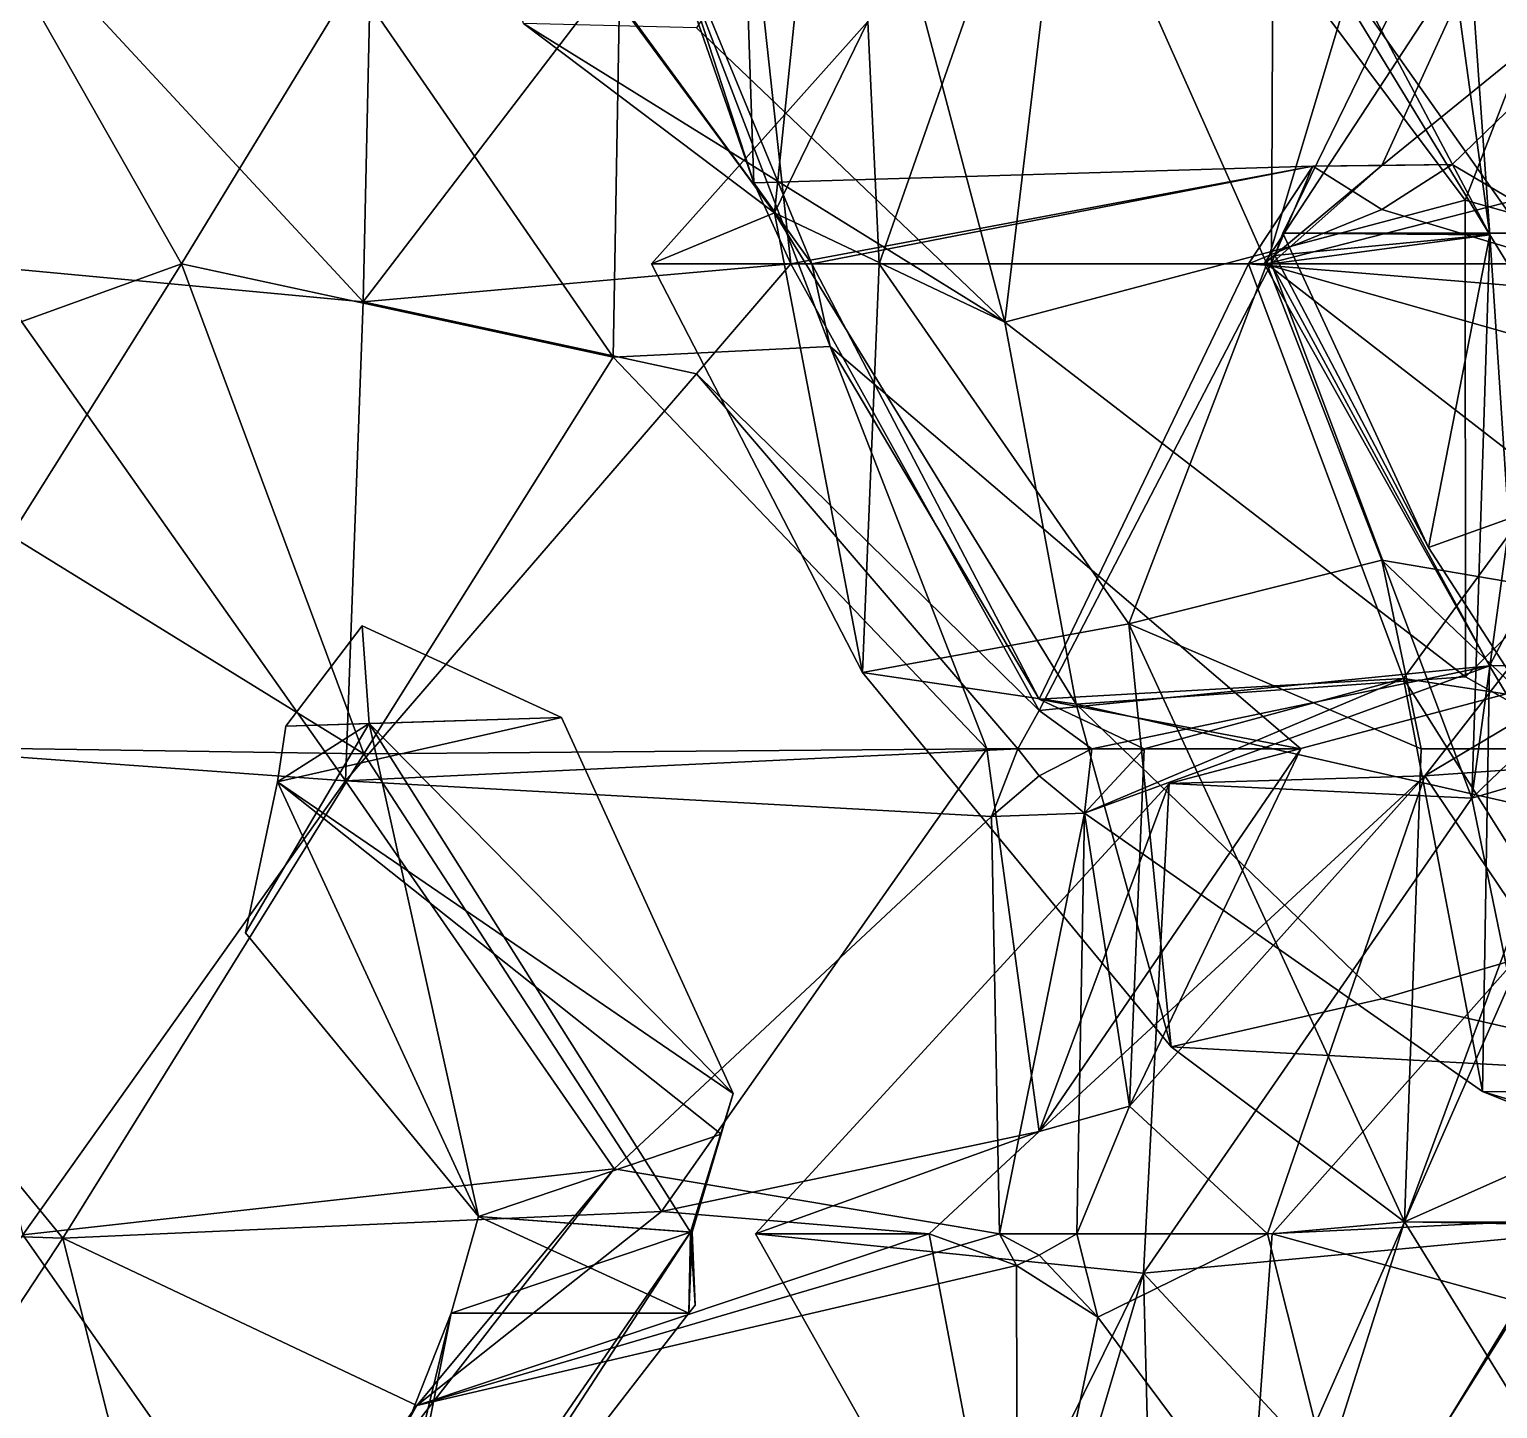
# Model space of a CAD drawing. Extents: x 290034 to 295698, y 4553723 to 4561693.
# Drawn here: x 293436.3 to 293490.3, y 4558472.9 to 4558523.5 of the extents above; entities that cross this region are included whole.
import ezdxf

# ---------------------------------------------------------------- set-up
doc = ezdxf.new("R2010")
doc.units = 0
doc.layers.add('Au_ppm_Pref_-_0_2', color=7, linetype='CONTINUOUS')

msp = doc.modelspace()

# ---------------------------------------------------------------- linework, layer by layer
at = {"layer": 'Au_ppm_Pref_-_0_2'}
for points in [[(293481.272, 4558546.799, 1929.206), (293520, 4558555.745, 1935.267), (293520, 4558516.06, 1932.731)], [(293520, 4558516.06, 1932.731), (293487.644, 4558533.766, 1929.792), (293481.272, 4558546.799, 1929.206)], [(293496.463, 4558536.332, 1843.398), (293474.946, 4558536.124, 1843.042), (293489.076, 4558517.27, 1843.418)], [(293502.965, 4558513.378, 1845.699), (293496.463, 4558536.332, 1843.398), (293489.076, 4558517.27, 1843.418)], [(293474.946, 4558536.124, 1843.042), (293466.873, 4558532.743, 1844.272), (293472.15, 4558512.787, 1845.989)], [(293489.076, 4558517.27, 1843.418), (293474.946, 4558536.124, 1843.042), (293472.15, 4558512.787, 1845.989)], [(293487.644, 4558533.766, 1929.792), (293520, 4558516.06, 1932.731), (293489.005, 4558529.664, 1929.917)], [(293449.007, 4558533.496, 1888.889), (293432.413, 4558530.952, 1894.501), (293448.561, 4558513.527, 1894.149)], [(293449.007, 4558533.496, 1888.889), (293448.561, 4558513.527, 1894.149), (293462.452, 4558531.7, 1894.523)], [(293511.671, 4558533.303, 1869.612), (293498.609, 4558519.238, 1869.45), (293486.709, 4558531.345, 1869.266)], [(293451.898, 4558532.743, 1851.332), (293463.686, 4558516.808, 1852.424), (293454.458, 4558523.759, 1847.13)], [(293451.898, 4558532.743, 1851.332), (293452.032, 4558532.743, 1853.069), (293463.686, 4558516.808, 1852.424)], [(293452.032, 4558532.743, 1853.069), (293465.323, 4558532.743, 1856.882), (293463.686, 4558516.808, 1852.424)], [(293458.099, 4558532.743, 1900.584), (293462.92, 4558517.907, 1900.584), (293458.106, 4558531.748, 1906.108)], [(293458.099, 4558532.743, 1900.584), (293462.452, 4558531.7, 1894.523), (293462.92, 4558517.907, 1900.584)], [(293466.873, 4558532.743, 1844.272), (293460.811, 4558523.596, 1844.081), (293472.15, 4558512.787, 1845.989)], [(293463.686, 4558516.808, 1852.424), (293465.323, 4558532.743, 1856.882), (293467.108, 4558523.837, 1859.009)], [(293473.805, 4558532.829, 1864.567), (293467.53, 4558514.925, 1861.781), (293467.108, 4558523.837, 1859.009)], [(293473.805, 4558532.829, 1864.567), (293481.778, 4558514.925, 1866.705), (293467.53, 4558514.925, 1861.781)], [(293473.805, 4558532.829, 1864.567), (293486.709, 4558531.345, 1869.266), (293481.778, 4558514.925, 1866.705)], [(293487.826, 4558531.655, 1929.809), (293489.978, 4558515.991, 1924.333), (293481.098, 4558532.743, 1924.341)], [(293489.978, 4558515.991, 1924.333), (293482.011, 4558529.056, 1918.251), (293481.098, 4558532.743, 1924.341)], [(293498.634, 4558532.37, 1912.158), (293482.011, 4558529.056, 1918.251), (293491.999, 4558514.925, 1913.344)], [(293448.212, 4558525.326, 1909.99), (293458.106, 4558531.748, 1906.108), (293457.747, 4558511.496, 1909.875)], [(293448.561, 4558513.527, 1894.149), (293464.276, 4558514.925, 1898.95), (293462.452, 4558531.7, 1894.523)], [(293458.106, 4558531.748, 1906.108), (293465.725, 4558511.885, 1906.523), (293457.747, 4558511.496, 1909.875)], [(293462.92, 4558517.907, 1900.584), (293465.051, 4558514.925, 1902.583), (293458.106, 4558531.748, 1906.108)], [(293458.106, 4558531.748, 1906.108), (293465.051, 4558514.925, 1902.583), (293465.725, 4558511.885, 1906.523)], [(293462.92, 4558517.907, 1900.584), (293462.452, 4558531.7, 1894.523), (293464.276, 4558514.925, 1898.95)], [(293489.978, 4558515.991, 1924.333), (293487.826, 4558531.655, 1929.809), (293489.005, 4558529.664, 1929.917)], [(293432.413, 4558530.952, 1894.501), (293434.558, 4558514.842, 1900.584), (293448.561, 4558513.527, 1894.149)], [(293486.709, 4558531.345, 1869.266), (293498.609, 4558519.238, 1869.45), (293481.778, 4558514.925, 1866.705)], [(293501.739, 4558531.333, 1899.878), (293488.596, 4558518.583, 1900.584), (293486.009, 4558518.541, 1899.378)], [(293501.739, 4558531.333, 1899.878), (293486.009, 4558518.541, 1899.378), (293490.553, 4558528.489, 1894.645)], [(293488.596, 4558518.583, 1900.584), (293501.739, 4558531.333, 1899.878), (293497.016, 4558513.612, 1905.073)], [(293430.754, 4558510.907, 1906.523), (293433.12, 4558530.323, 1907.215), (293441.88, 4558514.925, 1909.508)], [(293448.212, 4558525.326, 1909.99), (293441.88, 4558514.925, 1909.508), (293433.12, 4558530.323, 1907.215)], [(293489.005, 4558529.664, 1929.917), (293520, 4558516.06, 1932.731), (293482.366, 4558516.06, 1929.326)], [(293489.005, 4558529.664, 1929.917), (293482.366, 4558516.06, 1929.326), (293489.978, 4558515.991, 1924.333)], [(293481.954, 4558514.925, 1918.402), (293482.011, 4558529.056, 1918.251), (293489.978, 4558515.991, 1924.333)], [(293491.999, 4558514.925, 1913.344), (293482.011, 4558529.056, 1918.251), (293481.954, 4558514.925, 1918.402)], [(293486.009, 4558518.541, 1899.378), (293481.683, 4558514.925, 1894.645), (293490.553, 4558528.489, 1894.645)], [(293490.553, 4558528.489, 1894.645), (293481.683, 4558514.925, 1894.645), (293495.661, 4558510.958, 1891.933)], [(293448.212, 4558525.326, 1909.99), (293457.747, 4558511.496, 1909.875), (293441.88, 4558514.925, 1909.508)], [(293467.108, 4558523.837, 1859.009), (293467.53, 4558514.925, 1861.781), (293459.165, 4558514.925, 1859.009)], [(293467.108, 4558523.837, 1859.009), (293459.165, 4558514.925, 1859.009), (293463.686, 4558516.808, 1852.424)], [(293472.15, 4558512.787, 1845.989), (293454.458, 4558523.759, 1847.13), (293463.686, 4558516.808, 1852.424)], [(293460.811, 4558523.596, 1844.081), (293454.458, 4558523.759, 1847.13), (293472.15, 4558512.787, 1845.989)], [(293498.609, 4558519.238, 1869.45), (293505.286, 4558514.925, 1867.739), (293481.778, 4558514.925, 1866.705)], [(293483.471, 4558518.515, 1900.584), (293465.051, 4558514.925, 1902.583), (293462.92, 4558517.907, 1900.584)], [(293483.471, 4558518.515, 1900.584), (293462.92, 4558517.907, 1900.584), (293464.276, 4558514.925, 1898.95)], [(293483.471, 4558518.515, 1900.584), (293464.276, 4558514.925, 1898.95), (293481.946, 4558514.925, 1898.668)], [(293483.471, 4558518.515, 1900.584), (293481.109, 4558514.925, 1902.894), (293465.051, 4558514.925, 1902.583)], [(293483.471, 4558518.515, 1900.584), (293486.009, 4558516.929, 1901.252), (293481.109, 4558514.925, 1902.894)], [(293486.009, 4558518.541, 1899.378), (293481.946, 4558514.925, 1898.668), (293481.683, 4558514.925, 1894.645)], [(293483.471, 4558518.515, 1900.584), (293481.946, 4558514.925, 1898.668), (293486.009, 4558518.541, 1899.378)], [(293483.471, 4558518.515, 1900.584), (293488.596, 4558518.583, 1900.584), (293486.009, 4558516.929, 1901.252)], [(293483.471, 4558518.515, 1900.584), (293486.009, 4558518.541, 1899.378), (293488.596, 4558518.583, 1900.584)], [(293486.009, 4558516.929, 1901.252), (293488.596, 4558518.583, 1900.584), (293497.016, 4558513.612, 1905.073)], [(293459.165, 4558514.925, 1859.009), (293466.915, 4558499.918, 1859.009), (293463.686, 4558516.808, 1852.424)], [(293466.915, 4558499.918, 1859.009), (293474.776, 4558498.744, 1853.081), (293463.686, 4558516.808, 1852.424)], [(293463.686, 4558516.808, 1852.424), (293474.776, 4558498.744, 1853.081), (293472.15, 4558512.787, 1845.989)], [(293489.089, 4558499.758, 1848.127), (293489.076, 4558517.27, 1843.418), (293472.15, 4558512.787, 1845.989)], [(293486.009, 4558516.929, 1901.252), (293497.016, 4558513.612, 1905.073), (293481.109, 4558514.925, 1902.894)], [(293489.089, 4558499.758, 1848.127), (293502.965, 4558513.378, 1845.699), (293489.076, 4558517.27, 1843.418)], [(293481.954, 4558514.925, 1918.402), (293489.978, 4558515.991, 1924.333), (293489.323, 4558495.301, 1917.777)], [(293482.366, 4558516.06, 1929.326), (293487.725, 4558504.5, 1928.706), (293482.071, 4558515.237, 1929.221)], [(293482.366, 4558516.06, 1929.326), (293482.071, 4558515.237, 1929.221), (293489.978, 4558515.991, 1924.333)], [(293487.725, 4558504.5, 1928.706), (293489.978, 4558515.991, 1924.333), (293482.071, 4558515.237, 1929.221)], [(293520, 4558516.06, 1932.731), (293487.725, 4558504.5, 1928.706), (293482.366, 4558516.06, 1929.326)], [(293520, 4558516.06, 1932.731), (293491.067, 4558499.339, 1928.515), (293487.725, 4558504.5, 1928.706)], [(293489.978, 4558515.991, 1924.333), (293487.725, 4558504.5, 1928.706), (293491.067, 4558499.339, 1928.515)], [(293489.978, 4558515.991, 1924.333), (293500.679, 4558498.628, 1923.959), (293489.323, 4558495.301, 1917.777)], [(293489.978, 4558515.991, 1924.333), (293491.067, 4558499.339, 1928.515), (293500.679, 4558498.628, 1923.959)], [(293441.88, 4558514.925, 1909.508), (293435.613, 4558504.93, 1909.131), (293430.754, 4558510.907, 1906.523)], [(293434.558, 4558514.842, 1900.584), (293431.667, 4558497.107, 1904.663), (293447.913, 4558495.93, 1900.385)], [(293447.913, 4558495.93, 1900.385), (293448.561, 4558513.527, 1894.149), (293434.558, 4558514.842, 1900.584)], [(293435.613, 4558504.93, 1909.131), (293441.88, 4558514.925, 1909.508), (293448.586, 4558496.93, 1912.529)], [(293441.88, 4558514.925, 1909.508), (293457.747, 4558511.496, 1909.875), (293448.586, 4558496.93, 1912.529)], [(293460.811, 4558510.891, 1899.239), (293464.276, 4558514.925, 1898.95), (293448.561, 4558513.527, 1894.149)], [(293467.53, 4558514.925, 1861.781), (293466.915, 4558499.918, 1859.009), (293459.165, 4558514.925, 1859.009)], [(293460.811, 4558510.891, 1899.239), (293473.41, 4558498.513, 1900.115), (293464.276, 4558514.925, 1898.95)], [(293481.946, 4558514.925, 1898.668), (293464.276, 4558514.925, 1898.95), (293473.41, 4558498.513, 1900.115)], [(293481.109, 4558514.925, 1902.894), (293473.41, 4558498.938, 1901.194), (293465.051, 4558514.925, 1902.583)], [(293465.725, 4558511.885, 1906.523), (293465.051, 4558514.925, 1902.583), (293473.41, 4558498.938, 1901.194)], [(293476.71, 4558501.699, 1863.331), (293466.915, 4558499.918, 1859.009), (293467.53, 4558514.925, 1861.781)], [(293467.53, 4558514.925, 1861.781), (293481.778, 4558514.925, 1866.705), (293476.71, 4558501.699, 1863.331)], [(293486.803, 4558499.686, 1905.29), (293473.41, 4558498.938, 1901.194), (293481.109, 4558514.925, 1902.894)], [(293489.972, 4558500.159, 1895.769), (293481.946, 4558514.925, 1898.668), (293473.41, 4558498.513, 1900.115)], [(293476.71, 4558501.699, 1863.331), (293481.778, 4558514.925, 1866.705), (293486.009, 4558504.044, 1868.575)], [(293497.016, 4558513.612, 1905.073), (293486.803, 4558499.686, 1905.29), (293481.109, 4558514.925, 1902.894)], [(293481.683, 4558514.925, 1894.645), (293481.946, 4558514.925, 1898.668), (293489.972, 4558500.159, 1895.769)], [(293489.972, 4558500.159, 1895.769), (293495.661, 4558510.958, 1891.933), (293481.683, 4558514.925, 1894.645)], [(293498.609, 4558501.893, 1866.543), (293486.009, 4558504.044, 1868.575), (293481.778, 4558514.925, 1866.705)], [(293505.286, 4558514.925, 1867.739), (293498.609, 4558501.893, 1866.543), (293481.778, 4558514.925, 1866.705)], [(293481.954, 4558514.925, 1918.402), (293489.323, 4558495.301, 1917.777), (293491.999, 4558514.925, 1913.344)], [(293489.323, 4558495.301, 1917.777), (293494.334, 4558500.12, 1913.473), (293491.999, 4558514.925, 1913.344)], [(293497.016, 4558513.612, 1905.073), (293503.84, 4558497.107, 1903.05), (293486.803, 4558499.686, 1905.29)], [(293448.561, 4558513.527, 1894.149), (293447.913, 4558495.93, 1900.385), (293460.811, 4558510.891, 1899.239)], [(293489.089, 4558499.758, 1848.127), (293501.903, 4558492.596, 1852.171), (293502.965, 4558513.378, 1845.699)], [(293474.776, 4558498.744, 1853.081), (293489.089, 4558499.758, 1848.127), (293472.15, 4558512.787, 1845.989)], [(293471.492, 4558497.107, 1911.558), (293448.586, 4558496.93, 1912.529), (293457.747, 4558511.496, 1909.875)], [(293471.492, 4558497.107, 1911.558), (293457.747, 4558511.496, 1909.875), (293465.725, 4558511.885, 1906.523)], [(293483.025, 4558497.107, 1906.523), (293471.492, 4558497.107, 1911.558), (293465.725, 4558511.885, 1906.523)], [(293483.025, 4558497.107, 1906.523), (293465.725, 4558511.885, 1906.523), (293473.41, 4558498.938, 1901.194)], [(293499.492, 4558511.394, 1908.117), (293494.334, 4558500.12, 1913.473), (293487.584, 4558496.118, 1907.595)], [(293499.492, 4558511.394, 1908.117), (293487.584, 4558496.118, 1907.595), (293501.567, 4558497.107, 1911.068)], [(293472.629, 4558497.107, 1900.216), (293460.811, 4558510.891, 1899.239), (293447.913, 4558495.93, 1900.385)], [(293460.811, 4558510.891, 1899.239), (293472.629, 4558497.107, 1900.216), (293473.41, 4558498.513, 1900.115)], [(293489.972, 4558500.159, 1895.769), (293512.728, 4558500.414, 1893.537), (293495.661, 4558510.958, 1891.933)], [(293422.591, 4558497.311, 1912.332), (293435.613, 4558504.93, 1909.131), (293448.586, 4558496.93, 1912.529)], [(293487.457, 4558497.107, 1864.948), (293476.71, 4558501.699, 1863.331), (293486.009, 4558504.044, 1868.575)], [(293498.609, 4558501.893, 1866.543), (293493.272, 4558497.107, 1867.464), (293486.009, 4558504.044, 1868.575)], [(293487.457, 4558497.107, 1864.948), (293486.009, 4558504.044, 1868.575), (293493.272, 4558497.107, 1867.464)], [(293476.71, 4558501.699, 1863.331), (293478.268, 4558486.159, 1859.009), (293466.915, 4558499.918, 1859.009)], [(293476.71, 4558501.699, 1863.331), (293487.457, 4558497.107, 1864.948), (293486.841, 4558479.734, 1865.192)], [(293486.841, 4558479.734, 1865.192), (293478.268, 4558486.159, 1859.009), (293476.71, 4558501.699, 1863.331)], [(293455.852, 4558498.258, 1925.72), (293445.717, 4558497.935, 1924.672), (293448.525, 4558501.632, 1925.176)], [(293448.525, 4558501.632, 1925.176), (293445.717, 4558497.935, 1924.672), (293448.778, 4558498.042, 1923.418)], [(293455.852, 4558498.258, 1925.72), (293448.525, 4558501.632, 1925.176), (293448.778, 4558498.042, 1923.418)], [(293489.972, 4558500.159, 1895.769), (293473.41, 4558498.513, 1900.115), (293475.347, 4558497.107, 1899.671)], [(293489.972, 4558500.159, 1895.769), (293475.347, 4558497.107, 1899.671), (293475.083, 4558494.741, 1900.584)], [(293489.972, 4558500.159, 1895.769), (293475.083, 4558494.741, 1900.584), (293489.708, 4558484.52, 1900.584)], [(293478.195, 4558495.833, 1912.463), (293494.334, 4558500.12, 1913.473), (293489.323, 4558495.301, 1917.777)], [(293494.334, 4558500.12, 1913.473), (293478.195, 4558495.833, 1912.463), (293487.584, 4558496.118, 1907.595)], [(293489.708, 4558484.52, 1900.584), (293501.525, 4558480.934, 1894.842), (293489.972, 4558500.159, 1895.769)], [(293489.972, 4558500.159, 1895.769), (293501.525, 4558480.934, 1894.842), (293512.728, 4558500.414, 1893.537)], [(293466.915, 4558499.918, 1859.009), (293478.268, 4558486.159, 1859.009), (293474.776, 4558498.744, 1853.081)], [(293486.803, 4558499.686, 1905.29), (293477.27, 4558497.107, 1902.403), (293473.41, 4558498.938, 1901.194)], [(293474.776, 4558498.744, 1853.081), (293501.903, 4558492.596, 1852.171), (293489.089, 4558499.758, 1848.127)], [(293486.803, 4558499.686, 1905.29), (293489.708, 4558484.52, 1900.584), (293475.083, 4558494.741, 1900.584)], [(293486.803, 4558499.686, 1905.29), (293475.083, 4558494.741, 1900.584), (293477.27, 4558497.107, 1902.403)], [(293498.609, 4558480.955, 1905.968), (293489.708, 4558484.52, 1900.584), (293486.803, 4558499.686, 1905.29)], [(293498.609, 4558480.955, 1905.968), (293486.803, 4558499.686, 1905.29), (293503.84, 4558497.107, 1903.05)], [(293472.629, 4558497.107, 1900.216), (293475.347, 4558497.107, 1899.671), (293473.41, 4558498.513, 1900.115)], [(293483.025, 4558497.107, 1906.523), (293473.41, 4558498.938, 1901.194), (293477.27, 4558497.107, 1902.403)], [(293478.268, 4558486.159, 1859.009), (293486.009, 4558487.924, 1855.948), (293474.776, 4558498.744, 1853.081)], [(293474.776, 4558498.744, 1853.081), (293486.009, 4558487.924, 1855.948), (293501.903, 4558492.596, 1852.171)], [(293500.679, 4558498.628, 1923.959), (293492.615, 4558479.289, 1921.227), (293489.323, 4558495.301, 1917.777)], [(293445.408, 4558495.894, 1924.52), (293444.231, 4558490.341, 1924.247), (293448.778, 4558498.042, 1923.418)], [(293444.231, 4558490.341, 1924.247), (293452.802, 4558479.921, 1924.598), (293448.778, 4558498.042, 1923.418)], [(293445.408, 4558495.894, 1924.52), (293445.717, 4558497.935, 1924.672), (293455.852, 4558498.258, 1925.72)], [(293445.408, 4558495.894, 1924.52), (293455.852, 4558498.258, 1925.72), (293462.157, 4558484.439, 1925.543)], [(293445.717, 4558497.935, 1924.672), (293445.408, 4558495.894, 1924.52), (293448.778, 4558498.042, 1923.418)], [(293448.778, 4558498.042, 1923.418), (293462.157, 4558484.439, 1925.543), (293455.852, 4558498.258, 1925.72)], [(293452.802, 4558479.921, 1924.598), (293460.595, 4558479.354, 1924.233), (293448.778, 4558498.042, 1923.418)], [(293460.595, 4558479.354, 1924.233), (293462.157, 4558484.439, 1925.543), (293448.778, 4558498.042, 1923.418)], [(293422.591, 4558497.311, 1912.332), (293437.515, 4558479.129, 1912.792), (293408.483, 4558480.096, 1913.095)], [(293422.591, 4558497.311, 1912.332), (293448.586, 4558496.93, 1912.529), (293437.515, 4558479.129, 1912.792)], [(293431.667, 4558497.107, 1904.663), (293436.043, 4558479.247, 1902.74), (293447.913, 4558495.93, 1900.385)], [(293448.586, 4558496.93, 1912.529), (293459.529, 4558480.111, 1911.584), (293437.515, 4558479.129, 1912.792)], [(293472.629, 4558497.107, 1900.216), (293447.913, 4558495.93, 1900.385), (293471.655, 4558494.625, 1900.584)], [(293471.492, 4558497.107, 1911.558), (293459.529, 4558480.111, 1911.584), (293448.586, 4558496.93, 1912.529)], [(293473.41, 4558483.05, 1907.777), (293459.529, 4558480.111, 1911.584), (293471.492, 4558497.107, 1911.558)], [(293483.025, 4558497.107, 1906.523), (293473.41, 4558483.05, 1907.777), (293471.492, 4558497.107, 1911.558)], [(293472.629, 4558497.107, 1900.216), (293471.655, 4558494.625, 1900.584), (293473.41, 4558496.118, 1900.254)], [(293472.629, 4558497.107, 1900.216), (293473.41, 4558496.118, 1900.254), (293475.347, 4558497.107, 1899.671)], [(293483.025, 4558497.107, 1906.523), (293476.73, 4558483.984, 1906.523), (293473.41, 4558483.05, 1907.777)], [(293475.083, 4558494.741, 1900.584), (293475.347, 4558497.107, 1899.671), (293473.41, 4558496.118, 1900.254)], [(293476.73, 4558483.984, 1906.523), (293477.27, 4558497.107, 1902.403), (293475.083, 4558494.741, 1900.584)], [(293483.025, 4558497.107, 1906.523), (293477.27, 4558497.107, 1902.403), (293476.73, 4558483.984, 1906.523)], [(293486.841, 4558479.734, 1865.192), (293487.457, 4558497.107, 1864.948), (293493.272, 4558497.107, 1867.464)], [(293486.841, 4558479.734, 1865.192), (293493.272, 4558497.107, 1867.464), (293491.24, 4558489.709, 1870.887)], [(293498.403, 4558480.089, 1906.975), (293501.567, 4558497.107, 1911.068), (293487.584, 4558496.118, 1907.595)], [(293457.79, 4558481.679, 1902.805), (293447.913, 4558495.93, 1900.385), (293436.043, 4558479.247, 1902.74)], [(293445.408, 4558495.894, 1924.52), (293452.802, 4558479.921, 1924.598), (293444.231, 4558490.341, 1924.247)], [(293445.408, 4558495.894, 1924.52), (293461.717, 4558482.95, 1925.41), (293452.802, 4558479.921, 1924.598)], [(293462.157, 4558484.439, 1925.543), (293461.717, 4558482.95, 1925.41), (293445.408, 4558495.894, 1924.52)], [(293457.79, 4558481.679, 1902.805), (293471.655, 4558494.625, 1900.584), (293447.913, 4558495.93, 1900.385)], [(293478.195, 4558495.833, 1912.463), (293477.252, 4558477.84, 1917.81), (293462.986, 4558479.289, 1912.463)], [(293473.41, 4558483.05, 1907.777), (293478.195, 4558495.833, 1912.463), (293462.986, 4558479.289, 1912.463)], [(293475.083, 4558494.741, 1900.584), (293473.41, 4558496.118, 1900.254), (293471.655, 4558494.625, 1900.584)], [(293487.584, 4558496.118, 1907.595), (293478.195, 4558495.833, 1912.463), (293473.41, 4558483.05, 1907.777)], [(293487.584, 4558496.118, 1907.595), (293473.41, 4558483.05, 1907.777), (293476.73, 4558483.984, 1906.523)], [(293481.808, 4558479.289, 1906.523), (293487.584, 4558496.118, 1907.595), (293476.73, 4558483.984, 1906.523)], [(293489.323, 4558495.301, 1917.777), (293477.252, 4558477.84, 1917.81), (293478.195, 4558495.833, 1912.463)], [(293481.808, 4558479.289, 1906.523), (293498.403, 4558480.089, 1906.975), (293487.584, 4558496.118, 1907.595)], [(293489.323, 4558495.301, 1917.777), (293492.615, 4558479.289, 1921.227), (293477.252, 4558477.84, 1917.81)], [(293471.95, 4558479.289, 1905.835), (293475.083, 4558494.741, 1900.584), (293471.655, 4558494.625, 1900.584)], [(293471.95, 4558479.289, 1905.835), (293474.801, 4558479.289, 1905.868), (293475.083, 4558494.741, 1900.584)], [(293476.73, 4558483.984, 1906.523), (293475.083, 4558494.741, 1900.584), (293474.801, 4558479.289, 1905.868)], [(293471.95, 4558479.289, 1905.835), (293471.655, 4558494.625, 1900.584), (293457.79, 4558481.679, 1902.805)], [(293498.767, 4558485.03, 1859.129), (293501.903, 4558492.596, 1852.171), (293486.009, 4558487.924, 1855.948)], [(293486.841, 4558479.734, 1865.192), (293491.24, 4558489.709, 1870.887), (293481.973, 4558479.289, 1870.887)], [(293481.973, 4558479.289, 1870.887), (293491.24, 4558489.709, 1870.887), (293491.172, 4558476.749, 1875.431)], [(293498.767, 4558485.03, 1859.129), (293486.009, 4558487.924, 1855.948), (293478.268, 4558486.159, 1859.009)], [(293486.841, 4558479.734, 1865.192), (293498.767, 4558485.03, 1859.129), (293478.268, 4558486.159, 1859.009)], [(293510.948, 4558479.656, 1864.948), (293498.767, 4558485.03, 1859.129), (293486.841, 4558479.734, 1865.192)], [(293460.595, 4558479.354, 1924.233), (293461.717, 4558482.95, 1925.41), (293462.157, 4558484.439, 1925.543)], [(293498.609, 4558480.955, 1905.968), (293511.691, 4558484.293, 1900.584), (293489.708, 4558484.52, 1900.584)], [(293489.708, 4558484.52, 1900.584), (293511.691, 4558484.293, 1900.584), (293501.525, 4558480.934, 1894.842)], [(293481.808, 4558479.289, 1906.523), (293476.73, 4558483.984, 1906.523), (293474.801, 4558479.289, 1905.868)], [(293461.717, 4558482.95, 1925.41), (293460.657, 4558479.344, 1925.209), (293452.802, 4558479.921, 1924.598)], [(293473.41, 4558483.05, 1907.777), (293469.366, 4558479.289, 1908.43), (293459.529, 4558480.111, 1911.584)], [(293461.717, 4558482.95, 1925.41), (293460.595, 4558479.354, 1924.233), (293460.657, 4558479.344, 1925.209)], [(293473.41, 4558483.05, 1907.777), (293462.986, 4558479.289, 1912.463), (293469.366, 4558479.289, 1908.43)], [(293457.79, 4558481.679, 1902.805), (293436.043, 4558479.247, 1902.74), (293445.474, 4558465.812, 1903.321)], [(293450.528, 4558472.976, 1907.536), (293457.79, 4558481.679, 1902.805), (293445.474, 4558465.812, 1903.321)], [(293471.95, 4558479.289, 1905.835), (293457.79, 4558481.679, 1902.805), (293450.528, 4558472.976, 1907.536)], [(293408.483, 4558480.096, 1913.095), (293437.515, 4558479.129, 1912.792), (293425.03, 4558460.142, 1913.214)], [(293459.529, 4558480.111, 1911.584), (293450.528, 4558472.976, 1907.536), (293437.515, 4558479.129, 1912.792)], [(293469.366, 4558479.289, 1908.43), (293450.528, 4558472.976, 1907.536), (293459.529, 4558480.111, 1911.584)], [(293481.808, 4558479.289, 1906.523), (293486.138, 4558462.022, 1907.103), (293498.403, 4558480.089, 1906.975)], [(293498.403, 4558480.089, 1906.975), (293486.138, 4558462.022, 1907.103), (293511.181, 4558461.516, 1906.679)], [(293451.796, 4558476.375, 1924.403), (293452.802, 4558479.921, 1924.598), (293460.537, 4558476.375, 1925.103)], [(293452.802, 4558479.921, 1924.598), (293451.796, 4558476.375, 1924.403), (293460.595, 4558479.354, 1924.233)], [(293460.657, 4558479.344, 1925.209), (293460.537, 4558476.375, 1925.103), (293452.802, 4558479.921, 1924.598)], [(293486.841, 4558479.734, 1865.192), (293480.567, 4558459.922, 1870.724), (293478.765, 4558461.471, 1867.472)], [(293486.841, 4558479.734, 1865.192), (293478.765, 4558461.471, 1867.472), (293498.094, 4558461.532, 1865.921)], [(293486.841, 4558479.734, 1865.192), (293481.973, 4558479.289, 1870.887), (293480.567, 4558459.922, 1870.724)], [(293511.071, 4558479.289, 1865.012), (293510.948, 4558479.656, 1864.948), (293486.841, 4558479.734, 1865.192)], [(293511.071, 4558479.289, 1865.012), (293486.841, 4558479.734, 1865.192), (293498.094, 4558461.532, 1865.921)], [(293436.043, 4558479.247, 1902.74), (293423.698, 4558461.946, 1902.547), (293445.474, 4558465.812, 1903.321)], [(293442.667, 4558458.779, 1907.295), (293425.03, 4558460.142, 1913.214), (293437.515, 4558479.129, 1912.792)], [(293450.528, 4558472.976, 1907.536), (293442.667, 4558458.779, 1907.295), (293437.515, 4558479.129, 1912.792)], [(293451.796, 4558476.375, 1924.403), (293448.122, 4558461.21, 1923.542), (293460.595, 4558479.354, 1924.233)], [(293448.122, 4558461.21, 1923.542), (293448.761, 4558461.153, 1923.875), (293460.595, 4558479.354, 1924.233)], [(293460.595, 4558479.354, 1924.233), (293448.761, 4558461.153, 1923.875), (293460.537, 4558476.375, 1925.103)], [(293469.366, 4558479.289, 1908.43), (293472.583, 4558478.12, 1906.523), (293450.528, 4558472.976, 1907.536)], [(293471.95, 4558479.289, 1905.835), (293450.528, 4558472.976, 1907.536), (293472.583, 4558478.12, 1906.523)], [(293460.537, 4558476.375, 1925.103), (293460.769, 4558476.664, 1925.131), (293460.595, 4558479.354, 1924.233)], [(293460.657, 4558479.344, 1925.209), (293460.769, 4558476.664, 1925.131), (293460.537, 4558476.375, 1925.103)], [(293460.595, 4558479.354, 1924.233), (293460.769, 4558476.664, 1925.131), (293460.657, 4558479.344, 1925.209)], [(293469.366, 4558479.289, 1908.43), (293462.986, 4558479.289, 1912.463), (293472.609, 4558462.234, 1912.391)], [(293462.986, 4558479.289, 1912.463), (293477.252, 4558477.84, 1917.81), (293472.609, 4558462.234, 1912.391)], [(293472.583, 4558478.12, 1906.523), (293469.366, 4558479.289, 1908.43), (293472.609, 4558462.234, 1912.391)], [(293472.583, 4558478.12, 1906.523), (293473.41, 4558478.503, 1906.261), (293471.95, 4558479.289, 1905.835)], [(293474.801, 4558479.289, 1905.868), (293471.95, 4558479.289, 1905.835), (293473.41, 4558478.503, 1906.261)], [(293475.572, 4558476.231, 1906.523), (293474.801, 4558479.289, 1905.868), (293473.41, 4558478.503, 1906.261)], [(293481.808, 4558479.289, 1906.523), (293474.801, 4558479.289, 1905.868), (293475.572, 4558476.231, 1906.523)], [(293481.808, 4558479.289, 1906.523), (293475.572, 4558476.231, 1906.523), (293486.138, 4558462.022, 1907.103)], [(293477.252, 4558477.84, 1917.81), (293492.615, 4558479.289, 1921.227), (293486.009, 4558468.435, 1920.723)], [(293480.567, 4558459.922, 1870.724), (293481.973, 4558479.289, 1870.887), (293491.172, 4558476.749, 1875.431)], [(293486.009, 4558468.435, 1920.723), (293492.615, 4558479.289, 1921.227), (293498.947, 4558461.199, 1923.505)], [(293472.583, 4558478.12, 1906.523), (293475.572, 4558476.231, 1906.523), (293473.41, 4558478.503, 1906.261)], [(293475.572, 4558476.231, 1906.523), (293472.583, 4558478.12, 1906.523), (293472.609, 4558462.234, 1912.391)], [(293467.008, 4558457.198, 1918.402), (293477.252, 4558477.84, 1917.81), (293477.663, 4558461.471, 1922.336)], [(293467.008, 4558457.198, 1918.402), (293472.609, 4558462.234, 1912.391), (293477.252, 4558477.84, 1917.81)], [(293477.252, 4558477.84, 1917.81), (293486.009, 4558468.435, 1920.723), (293477.663, 4558461.471, 1922.336)], [(293451.796, 4558476.375, 1924.403), (293448.761, 4558461.153, 1923.875), (293446.853, 4558463.864, 1923.773)], [(293448.122, 4558461.21, 1923.542), (293451.796, 4558476.375, 1924.403), (293446.853, 4558463.864, 1923.773)], [(293451.796, 4558476.375, 1924.403), (293460.537, 4558476.375, 1925.103), (293448.761, 4558461.153, 1923.875)], [(293480.567, 4558459.922, 1870.724), (293491.172, 4558476.749, 1875.431), (293497.071, 4558461.866, 1877.648)], [(293475.572, 4558476.231, 1906.523), (293472.609, 4558462.234, 1912.391), (293486.138, 4558462.022, 1907.103)], [(293442.667, 4558458.779, 1907.295), (293450.528, 4558472.976, 1907.536), (293445.474, 4558465.812, 1903.321)]]:
    msp.add_3dface(points, dxfattribs=at)

doc.saveas('drawing.dxf')
